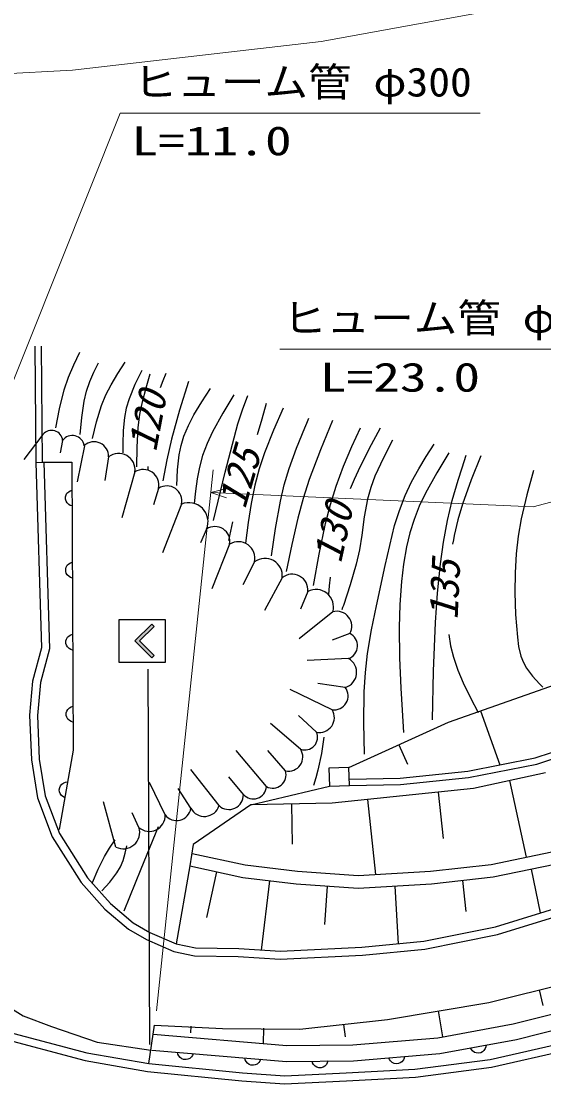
# Model space of a CAD drawing. Units: millimetres, scale not verified. Extents: x 40000 to 680000, y 20000 to 380000.
# Drawn here: x 130319 to 163254, y 272412 to 339428 of the extents above; entities that cross this region are included whole.
import ezdxf
from ezdxf.enums import TextEntityAlignment as Align

# ---------------------------------------------------------------- set-up
doc = ezdxf.new("R2010")
doc.units = ezdxf.units.MM
doc.header["$LTSCALE"] = 1000
for name, color, linetype, lineweight in [('M-BGD', 7, 'Continuous', 25), ('M-STR-HTXT', 7, 'Continuous', 13), ('M-STR-STRC', 7, 'Continuous', 25)]:
    doc.layers.add(name, color=color, linetype=linetype, lineweight=lineweight)
doc.styles.add('ＭＳ ゴシック', font='')
doc.styles.get('ＭＳ ゴシック').set_extended_font_data('MS Gothic')

msp = doc.modelspace()

# ---------------------------------------------------------------- hatches: boundary and pattern name
at = {"layer": 'M-STR-STRC'}
msp.add_hatch(color=256, dxfattribs=at).paths.add_polyline_path([(138546, 301398), (137487, 300339), (138546, 299279), (138688, 299421), (137770, 300339), (138688, 301256)])

# ---------------------------------------------------------------- linework, layer by layer
at = {"layer": 'M-BGD'}
for p, q in [((131168, 318940), (131245, 311607)), ((131568, 318944), (131645, 311611)), ((131684, 313363), (130483, 311788)), ((132927, 312990), (132762, 312202)), ((134295, 312658), (133839, 310379)), ((131645, 311611), (133516, 311626)), ((133516, 311626), (133581, 293450)), ((135828, 311954), (135579, 310462)), ((131245, 311607), (131645, 311611)), ((131245, 311607), (131605, 299909)), ((131745, 311622), (132107, 299850)), ((137485, 311001), (136656, 308100)), ((138977, 309965), (138645, 308929)), ((140427, 308971), (139225, 305904)), ((142001, 307396), (141628, 306526)), ((143452, 306443), (142333, 303626)), ((145026, 305324), (144280, 303874)), ((146766, 304330), (145647, 302258)), ((148382, 303460), (147926, 302341)), ((149957, 302175), (147843, 300477)), ((151034, 300808), (149915, 300394)), ((131605, 299909), (131031, 297805)), ((132107, 299850), (131525, 297717)), ((150951, 299234), (148341, 299109)), ((131031, 297805), (130840, 295654)), ((131525, 297717), (131341, 295642)), ((150744, 297411), (149004, 297659)), ((157253, 295210), (165320, 298076)), ((149915, 296002), (147263, 297286)), ((130840, 295654), (130959, 292834)), ((131341, 295642), (131458, 292884)), ((148921, 294593), (147802, 295629)), ((159269, 295927), (160478, 292525)), ((147926, 293516), (146020, 295132)), ((150977, 292360), (157253, 295210)), ((162715, 292963), (167182, 294422)), ((154115, 293785), (154664, 292576)), ((162816, 292575), (167321, 294047)), ((131458, 292884), (131827, 290573)), ((133581, 293450), (132700, 288458)), ((145772, 291154), (143866, 293433)), ((146973, 292149), (145855, 293433)), ((158462, 292130), (162715, 292963)), ((130959, 292834), (131342, 290443)), ((142789, 289953), (141007, 292231)), ((150977, 292360), (149705, 292320)), ((149705, 292320), (149741, 291184)), ((151013, 291224), (150977, 292360)), ((158521, 291734), (162816, 292575)), ((144322, 290657), (143410, 291776)), ((151005, 291624), (154202, 291683)), ((154202, 291683), (158462, 292130)), ((154226, 291284), (158521, 291734)), ((163366, 292029), (158836, 291042)), ((161101, 291535), (162154, 286701)), ((139391, 289372), (138397, 291403)), ((141007, 289787), (140220, 291030)), ((144796, 290010), (149741, 291184)), ((149741, 291184), (151013, 291224)), ((158836, 291042), (149910, 290100)), ((151013, 291224), (154226, 291284)), ((131342, 290443), (132274, 287981)), ((131827, 290573), (132724, 288205)), ((136283, 287342), (135496, 290201)), ((152141, 290335), (152639, 285616)), ((156604, 290806), (156913, 287878)), ((144796, 290010), (141163, 287498)), ((149910, 290100), (144796, 290010)), ((147353, 290055), (147397, 287531)), ((137734, 288585), (137319, 289497)), ((132724, 288205), (134496, 285404)), ((132274, 287981), (134095, 285102)), ((141163, 287498), (140944, 286152)), ((141082, 286941), (144429, 286213)), ((159935, 286243), (164668, 287219)), ((144429, 286213), (147722, 285812)), ((156117, 285813), (159935, 286243)), ((160061, 285453), (164869, 286443)), ((140944, 286152), (140085, 281238)), ((140944, 286152), (144295, 285423)), ((142620, 285788), (141992, 282900)), ((147722, 285812), (151556, 285555)), ((151556, 285555), (156117, 285813)), ((162465, 285948), (163034, 283187)), ((134095, 285102), (135590, 283421)), ((134496, 285404), (135939, 283780)), ((144295, 285423), (147647, 285016)), ((145971, 285219), (145438, 280843)), ((147647, 285016), (151551, 284753)), ((149599, 284884), (149436, 282462)), ((151551, 284753), (156185, 285016)), ((153868, 284884), (154074, 281242)), ((156185, 285016), (160061, 285453)), ((158123, 285234), (158344, 283274)), ((160213, 282319), (166241, 284174)), ((135939, 283780), (137373, 282571)), ((160336, 281834), (166406, 283701)), ((135590, 283421), (137084, 282161)), ((137084, 282161), (138204, 281507)), ((137373, 282571), (138430, 281954)), ((155687, 281395), (160213, 282319)), ((138204, 281507), (139932, 280760)), ((138430, 281954), (140085, 281238)), ((155761, 280900), (160336, 281834)), ((140085, 281238), (141297, 280979)), ((141297, 280979), (144025, 280933)), ((144025, 280933), (146658, 280765)), ((146658, 280765), (151797, 281025)), ((151797, 281025), (155687, 281395)), ((151838, 280526), (155761, 280900)), ((139932, 280760), (141239, 280480)), ((141239, 280480), (143994, 280433)), ((143994, 280433), (146642, 280265)), ((146642, 280265), (151838, 280526)), ((159792, 277545), (166138, 279109)), ((127915, 278256), (130444, 276705)), ((162965, 278327), (163205, 277355)), ((153402, 276458), (159792, 277545)), ((161332, 276188), (166781, 277578)), ((156597, 277001), (156875, 275368)), ((130444, 276705), (132225, 276015)), ((138351, 273679), (138711, 276110)), ((138711, 276110), (143014, 275893)), ((147882, 275849), (153402, 276458)), ((150642, 276154), (150728, 275377)), ((156577, 275313), (161332, 276188)), ((161546, 275210), (167048, 276614)), ((128020, 275550), (134349, 273878)), ((128153, 276032), (134457, 274367)), ((132225, 276015), (135099, 275038)), ((138625, 275530), (147069, 274820)), ((141004, 276045), (140992, 275617)), ((143014, 275893), (147882, 275849)), ((145589, 275915), (145562, 274946)), ((135099, 275038), (138490, 274521)), ((147069, 274820), (151218, 274864)), ((151218, 274864), (156577, 275313)), ((156710, 274321), (161546, 275210)), ((159872, 273946), (165080, 275134)), ((134457, 274367), (138351, 273679)), ((138541, 274533), (147032, 273819)), ((151265, 273865), (156710, 274321)), ((159960, 273454), (165205, 274649)), ((134349, 273878), (138283, 273184)), ((138351, 273679), (144265, 273103)), ((147032, 273819), (151265, 273865)), ((155132, 273335), (159872, 273946)), ((155177, 272836), (159960, 273454)), ((138283, 273184), (144223, 272605)), ((144265, 273103), (146929, 272913)), ((146929, 272913), (150793, 273104)), ((150793, 273104), (155132, 273335)), ((150819, 272605), (155177, 272836)), ((144223, 272605), (146923, 272412)), ((146923, 272412), (150819, 272605))]:
    msp.add_line(p, q, dxfattribs=at)
for points in [[(132490, 313776), (132732, 314985), (133032, 316174), (133303, 316975), (133631, 317757), (133815, 318157), (134003, 318556)], [(134031, 313369), (134128, 314426), (134284, 315465), (134436, 316093), (134646, 316703), (134904, 317298), (135187, 317886)], [(134804, 313103), (135066, 314158), (135387, 315198), (135657, 315859), (135982, 316496), (136411, 317216), (136874, 317933)], [(137909, 317391), (137480, 316508), (137111, 315611), (136937, 315033), (136821, 314442), (136743, 313620), (136723, 312774), (136724, 312500), (136726, 312216)], [(137613, 311329), (137619, 312574), (137685, 313811), (137791, 314620), (137958, 315429), (138190, 316308), (138451, 317193)], [(139086, 316317), (139272, 316767), (139449, 317225)], [(140866, 316701), (140303, 314897), (139796, 313069), (139501, 311764), (139239, 310441)], [(140126, 310146), (140168, 311126), (140269, 312088), (140390, 312677), (140571, 313258), (140855, 313933), (141202, 314598), (141706, 315433), (142246, 316257)], [(143724, 315863), (143020, 314709), (142375, 313536), (142036, 312804), (141752, 312045), (141549, 311311), (141404, 310558), (141298, 309793), (141211, 309012)], [(142443, 307928), (143177, 310986), (143968, 314026), (144274, 314920), (144611, 315814)], [(146829, 315025), (146213, 313634), (145650, 312212), (145322, 311205), (145048, 310170), (144807, 309003), (144623, 307817), (144541, 307163), (144463, 306499)], [(145753, 315328), (145486, 314331), (145195, 313342)], [(146090, 305710), (146341, 307441), (146650, 309155), (146894, 310194), (147199, 311225), (147667, 312509), (148197, 313786), (148324, 314080), (148455, 314384)], [(149934, 314236), (149174, 312392), (148472, 310531), (148081, 309326), (147745, 308096), (147365, 306421), (147026, 304724)], [(148751, 303837), (149098, 305807), (149503, 307759), (149805, 308938), (150168, 310108), (150636, 311358), (151166, 312598), (151434, 313191), (151708, 313793)], [(152941, 313755), (152224, 312431), (151560, 311079), (151304, 310515), (151048, 309940)], [(153729, 313004), (153145, 311884), (152616, 310738), (152347, 310022), (152135, 309290), (151930, 308166), (151781, 307014), (151639, 306095), (151437, 305179), (151059, 303874), (150622, 302584), (150575, 302451), (150525, 302309)], [(151955, 293192), (151917, 295168), (151940, 297139), (152010, 298343), (152141, 299550), (152391, 301047), (152703, 302547), (153251, 305091), (153857, 307616), (154165, 308578), (154528, 309519), (154924, 310369), (155379, 311201), (155849, 311980), (156341, 312758)], [(157277, 312216), (156508, 310949), (155796, 309660), (155412, 308850), (155081, 308009), (154816, 307154), (154605, 306270), (154417, 305191), (154289, 304100), (154188, 302643), (154147, 301179), (154166, 299278), (154245, 297372), (154327, 295977), (154419, 294572)], [(156242, 295360), (156303, 298426), (156424, 301500), (156550, 303346), (156738, 305198), (156933, 306575), (157187, 307939), (157490, 309210), (157855, 310477), (158104, 311268), (158362, 312068)], [(159287, 312024), (158681, 310505), (158130, 308960), (157843, 307984), (157614, 306994), (157560, 306721), (157507, 306447)], [(138304, 311353), (138305, 311243), (138306, 311133)], [(162600, 311082), (162187, 309567), (161834, 308045), (161649, 306949), (161524, 305845), (161450, 304633), (161435, 303402), (161484, 301999), (161593, 300585), (161673, 299981), (161813, 299390), (161968, 298990), (162177, 298616), (162554, 298117), (162992, 297637), (163092, 297533), (163192, 297430)], [(133526, 308854), (133411, 308894), (133313, 308954), (133203, 309048), (133142, 309158), (133107, 309275), (133106, 309430), (133141, 309548), (133201, 309658), (133310, 309756), (133407, 309816), (133522, 309854)], [(143625, 307850), (143508, 307263), (143393, 306675)], [(133542, 304310), (133427, 304350), (133329, 304410), (133219, 304504), (133159, 304614), (133123, 304731), (133123, 304886), (133157, 305004), (133217, 305114), (133326, 305212), (133424, 305272), (133539, 305310)], [(149786, 304368), (149737, 303817), (149690, 303266)], [(133558, 299766), (133443, 299806), (133346, 299866), (133235, 299960), (133175, 300070), (133139, 300187), (133139, 300342), (133173, 300460), (133233, 300570), (133343, 300668), (133440, 300729), (133555, 300766)], [(157267, 300739), (157384, 300029), (157563, 299317), (157839, 298508), (158178, 297706), (158637, 296763), (159130, 295819)], [(133575, 295222), (133460, 295262), (133362, 295322), (133251, 295416), (133191, 295526), (133156, 295643), (133155, 295798), (133190, 295916), (133249, 296026), (133359, 296124), (133456, 296185), (133571, 296222)], [(149392, 294276), (149238, 293237), (149024, 292201), (148892, 291710), (148751, 291220)], [(133054, 290462), (132947, 290521), (132862, 290597), (132770, 290710), (132730, 290829), (132716, 290950), (132743, 291103), (132798, 291213), (132876, 291311), (133001, 291388), (133108, 291430), (133227, 291447)], [(136815, 283323), (137884, 285972), (138969, 288629)], [(134819, 285109), (135162, 285943), (135559, 286746), (135883, 287270), (136237, 287788)], [(135397, 284584), (135902, 285132), (136350, 285708), (136575, 286088), (136745, 286495), (136871, 286946), (136972, 287421)], [(159620, 274856), (159601, 274736), (159560, 274629), (159486, 274503), (159389, 274424), (159280, 274369), (159127, 274341), (159005, 274354), (158886, 274393), (158771, 274484), (158694, 274569), (158636, 274675)], [(141162, 274313), (141113, 274202), (141045, 274109), (140941, 274008), (140826, 273957), (140706, 273932), (140552, 273945), (140438, 273990), (140333, 274059), (140245, 274177), (140193, 274279), (140166, 274397)], [(154486, 274134), (154455, 274017), (154404, 273914), (154318, 273797), (154214, 273728), (154099, 273683), (153945, 273670), (153825, 273695), (153710, 273746), (153604, 273847), (153536, 273940), (153489, 274051)], [(145408, 273956), (145358, 273845), (145290, 273752), (145186, 273651), (145072, 273600), (144952, 273575), (144797, 273588), (144683, 273633), (144578, 273702), (144491, 273820), (144439, 273922), (144411, 274040)], [(149648, 273847), (149610, 273732), (149551, 273634), (149457, 273523), (149348, 273462), (149230, 273425), (149075, 273424), (148958, 273457), (148847, 273516), (148748, 273625), (148687, 273722), (148649, 273837)]]:
    msp.add_lwpolyline(points, dxfattribs=at)
for centre, radius, start, end in [((132228, 312917), 703, 5.92062, 140.68089), ((133542, 312539), 762, 8.99287, 143.75314), ((134914, 311987), 914, 357.943, 132.70327), ((136458, 311132), 1036, 352.72096, 127.48123), ((138015, 310172), 984, 347.84203, 122.6023), ((139495, 309166), 952, 348.18088, 122.94115), ((140886, 307855), 1206, 337.61987, 112.38013), ((142528, 306617), 940, 349.30923, 124.0695), ((144006, 305556), 1046, 347.22507, 121.98534), ((145689, 304465), 1086, 352.87498, 127.63525), ((147393, 303558), 994, 354.31911, 129.07938), ((148902, 302490), 1101, 343.41266, 118.17293), ((150210, 301267), 943, 330.85369, 105.61396), ((150664, 300038), 854, 289.60707, 64.36735), ((150468, 298365), 994, 286.1368, 60.89706), ((150036, 296879), 885, 262.15433, 36.91459), ((149124, 295505), 934, 257.40227, 32.16254), ((148199, 294262), 794, 249.91048, 24.67075), ((147165, 293031), 903, 257.74454, 32.50481), ((146165, 291902), 845, 242.23056, 16.99082), ((144943, 291208), 830, 221.54451, 356.30478), ((143408, 290624), 914, 227.29672, 2.057), ((140113, 289916), 904, 217.00127, 351.76153), ((141863, 290241), 969, 207.93442, 342.69468), ((138398, 289324), 994, 228.02759, 2.78785), ((136750, 288266), 1035, 243.22116, 17.98143)]:
    msp.add_arc(centre, radius, start, end, dxfattribs=at)
at = {"layer": 'M-STR-HTXT'}
for p, q in [((149226, 338161), (161487, 340372)), ((133547, 336352), (149226, 338161)), ((121948, 335728), (133547, 336352)), ((115657, 281368), (136562, 333630)), ((136562, 333630), (159250, 333630)), ((168723, 318755), (146615, 318755)), ((162580, 308806), (179035, 313171)), ((138850, 277016), (142424, 311144)), ((142273, 309706), (162580, 308806))]:
    msp.add_line(p, q, dxfattribs=at)
msp.add_lwpolyline([(143260, 309375), (142273, 309706), (143285, 309947)], dxfattribs=at)
at = {"layer": 'M-STR-STRC'}
for p, q in [((136491, 301702), (139386, 301702)), ((136491, 298975), (136491, 301702)), ((139386, 301702), (139386, 298975)), ((137487, 300339), (138546, 301398)), ((138688, 301256), (137770, 300339)), ((138688, 301256), (138546, 301398)), ((138546, 299279), (137487, 300339)), ((137770, 300339), (138688, 299421)), ((139386, 298975), (136491, 298975)), ((138688, 299421), (138546, 299279)), ((138427, 274878), (138321, 298562))]:
    msp.add_line(p, q, dxfattribs=at)

# ---------------------------------------------------------------- texts
at = {"layer": 'M-BGD', "style": 'ＭＳ ゴシック', "oblique": 15}
for s, rotation, p in [('120', 79.2, (139353, 312114)), ('125', 73.7, (144953, 308445)), ('130', 77.6, (151008, 305067)), ('135', 87.4, (158374, 301634))]:
    msp.add_text(s, height=1833, rotation=rotation, dxfattribs=at).set_placement(p, align=Align.BOTTOM_LEFT)
at = {"layer": 'M-STR-HTXT', "style": 'ＭＳ ゴシック'}
for s, width, p in [('ヒューム管 φ300', 1.1, (137396, 334130)), ('L=11.0', 1.35, (137265, 330423)), ('ヒューム管 φ400', 1.1, (146805, 319241)), ('L=23.0', 1.35, (149142, 315514))]:
    msp.add_text(s, height=1833, dxfattribs=dict(at, width=width)).set_placement(p, align=Align.BOTTOM_LEFT)

doc.saveas('drawing.dxf')
